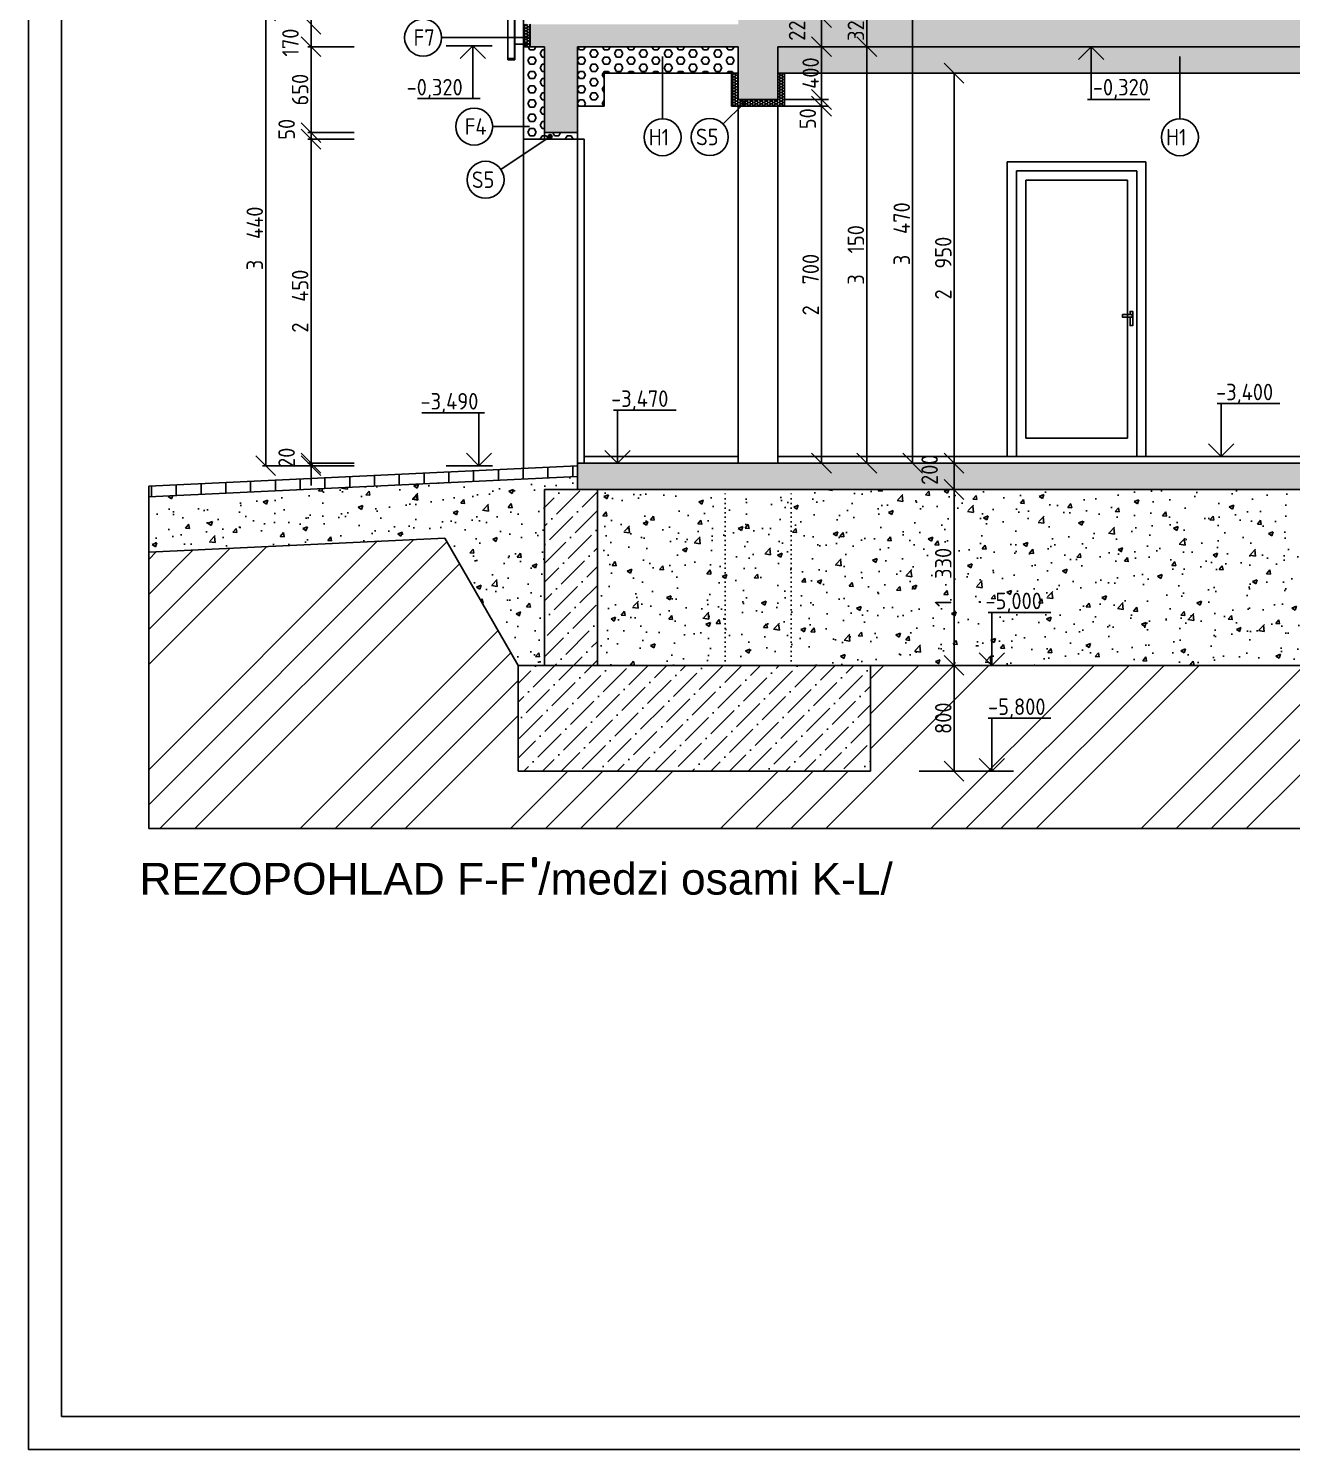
# Model space of a CAD drawing. Extents: x 3792242 to 5145247, y -1546315 to -1031918.
# Drawn here: x 3979170 to 3988727, y -1545690 to -1534939 of the extents above; entities that cross this region are included whole.
import ezdxf
from ezdxf.enums import TextEntityAlignment as Align

# ---------------------------------------------------------------- set-up
doc = ezdxf.new("R2010")
doc.units = 0
doc.header["$MEASUREMENT"] = 0
doc.linetypes.add('ACAD_ISO07W100', pattern=[3.5, 0.5, -3])
doc.layers.get('0').update_dxf_attribs({"linetype": 'CONTINUOUS'})
doc.layers.get('Defpoints').update_dxf_attribs({"color": 61, "linetype": 'CONTINUOUS'})
for name, color, linetype in [('DVERE', 45, 'CONTINUOUS'), ('KÓTY', 4, 'CONTINUOUS'), ('MÚRY', 1, 'CONTINUOUS'), ('OKNÁ', 143, 'CONTINUOUS'), ('POZEMOK', 7, 'CONTINUOUS'), ('TENKÁ', 7, 'CONTINUOUS'), ('ŠRAFY', 82, 'CONTINUOUS'), ('šrafy-múry', 8, 'CONTINUOUS')]:
    doc.layers.add(name, color=color, linetype=linetype)
doc.styles.add('ARIAL', font='arial.ttf')
doc.styles.add('STYLE1', font='isocp.shx')
doc.dimstyles.new('STANDARD-50', dxfattribs={"dimtxt": 125, "dimasz": 150, "dimexe": 10, "dimexo": 200, "dimgap": 20, "dimtad": 1, "dimdsep": 46, "dimlunit": 6, "dimtxsty": 'STYLE1', "dimblk1": 'OBLIQUE', "dimblk2": 'OBLIQUE', "dimsah": 1, "dimcen": 2.5, "dimse1": 1, "dimse2": 1, "dimadec": 0, "dimazin": 0, "dimtfac": 1, "dimtmove": 1, "dimatfit": 3, "dimldrblk": 'OBLIQUE', "dimfxl": 1, "dimtolj": 1, "dimtzin": 0, "dimarcsym": 0})
pattern_1 = [(0, (-474341.063, -34883.075), (18.75, 10.825317547), [12.5, -25]), (120, (-474341.063, -34883.075), (-18.75, 10.825317547), [12.5, -25]), (60, (-474341.063, -34883.075), (7e-15, 21.650635095), [-25, 12.5])]
pattern_2 = [(45, (-593193.74, 86.43), (53.0330086, 194.4543648), [250, -50, 0, -50])]
pattern_3 = [(0, (-506723.063, -24536.575), (0, 54.12658774), [31.25, -62.5]), (120, (-506723.063, -24536.575), (-46.875, -27.06329387), [31.25, -62.5]), (60, (-506691.813, -24536.575), (-46.875, 27.06329387), [31.25, -62.5])]
pattern_4 = [(50, (-12093286, 626097.15), (358.6300913, -31.3760675), [37.5, -412.5]), (355, (-12093286, 626097.15), (-69.375667, 376.096067), [30, -330]), (100.4514445, (-12093256.12, 626094.53), (289.254423, 344.7199955), [31.870096, -350.571056]), (46.1842, (-12093286, 626197.15), (533.620665, -82.75964), [56.25, -618.75]), (96.6356355, (-12093241.54, 626190.25), (467.330973, 487.0593), [47.805171, -525.85688]), (351.184164, (-12093286, 626197.15), (467.330973, 487.0593), [45, -495]), (21, (-12093236, 626172.15), (298.453526, -201.3094453), [37.5, -412.5]), (326, (-12093236, 626172.15), (121.657666, 362.5750225), [30, -330]), (71.4514447, (-12093211.14, 626155.37), (420.111188, 161.2655764), [31.870095, -350.571056]), (37.5, (-12093286.01, 626097.15), (6.0799277, 166.4469269), [0, -326, 0, -335, 0, -331.25]), (7.5, (-12093286.01, 626097.15), (131.5347687, 197.205856), [0, -191, 0, -318.5, 0, -126.25]), (327.5, (-12093397.51, 626097.15), (266.9112181, -11.2774359), [0, -125, 0, -390, 0, -517.5]), (317.5, (-12093447.5, 626097.15), (291.5930847, 50.052491), [0, -162.5, 0, -259, 0, -367.5])]

# ---------------------------------------------------------------- blocks, each defined once
blk = doc.blocks.new('_OBLIQUE')
at = {"color": 0, "linetype": 'ByBlock'}
blk.add_line((-0.5, -0.5), (0.5, 0.5), dxfattribs=at)
blk = doc.blocks.new('*D52176')
at = {"layer": 'Defpoints', "color": 0}
for p in [(3985171, -1534857), (3985171, -1535077), (3985171, -1535077)]:
    blk.add_point(p, dxfattribs=at)
at = {"layer": 'KÓTY', "color": 0, "lineweight": -2, "ltscale": 0.25}
blk.add_line((3985171, -1534857), (3985171, -1535077), dxfattribs=at)
at = {"layer": 'KÓTY', "color": 0, "linetype": 'ByBlock', "lineweight": -2, "xscale": 150, "yscale": 150, "zscale": 150}
for p, rotation in [((3985171, -1534857), 90), ((3985171, -1535077), 270)]:
    blk.add_blockref('_OBLIQUE', p, dxfattribs=dict(at, rotation=rotation))
at = {"layer": 'KÓTY', "color": 0, "insert": (3984986, -1534917), "char_height": 125, "attachment_point": 5, "rotation": 90, "style": 'STYLE1'}
blk.add_mtext('\\A1;220', dxfattribs=at)
blk = doc.blocks.new('*D52185')
at = {"layer": 'Defpoints', "color": 0}
for p in [(3985514, -1534757), (3985514, -1535077), (3985514, -1535077)]:
    blk.add_point(p, dxfattribs=at)
at = {"layer": 'KÓTY', "color": 0, "lineweight": -2, "ltscale": 0.25}
blk.add_line((3985514, -1534757), (3985514, -1535077), dxfattribs=at)
at = {"layer": 'KÓTY', "color": 0, "linetype": 'ByBlock', "lineweight": -2, "xscale": 150, "yscale": 150, "zscale": 150}
for p, rotation in [((3985514, -1534757), 90), ((3985514, -1535077), 270)]:
    blk.add_blockref('_OBLIQUE', p, dxfattribs=dict(at, rotation=rotation))
at = {"layer": 'KÓTY', "color": 0, "insert": (3985431, -1534917), "char_height": 125, "attachment_point": 5, "rotation": 90, "style": 'STYLE1'}
blk.add_mtext('\\A1;320', dxfattribs=at)
blk = doc.blocks.new('*D52186')
at = {"layer": 'Defpoints', "color": 0}
for p in [(3984691, -1535077), (3984691, -1538227), (3985514, -1538227)]:
    blk.add_point(p, dxfattribs=at)
at = {"layer": 'KÓTY', "color": 0, "lineweight": -2, "ltscale": 0.25}
blk.add_line((3985514, -1535077), (3985514, -1538227), dxfattribs=at)
at = {"layer": 'KÓTY', "color": 0, "linetype": 'ByBlock', "lineweight": -2, "xscale": 150, "yscale": 150, "zscale": 150}
for p, rotation in [((3985514, -1535077), 90), ((3985514, -1538227), 270)]:
    blk.add_blockref('_OBLIQUE', p, dxfattribs=dict(at, rotation=rotation))
at = {"layer": 'KÓTY', "color": 0, "insert": (3985431, -1536652), "char_height": 125, "attachment_point": 5, "rotation": 90, "style": 'STYLE1'}
blk.add_mtext('\\A1;3ﾠ150', dxfattribs=at)
blk = doc.blocks.new('*D52190')
at = {"layer": 'Defpoints', "color": 0}
for p in [(3985514, -1534757), (3985860, -1534757), (3985514, -1538227)]:
    blk.add_point(p, dxfattribs=at)
at = {"layer": 'KÓTY', "color": 0, "lineweight": -2, "ltscale": 0.25}
blk.add_line((3985860, -1538227), (3985860, -1534757), dxfattribs=at)
at = {"layer": 'KÓTY', "color": 0, "linetype": 'ByBlock', "lineweight": -2, "xscale": 150, "yscale": 150, "zscale": 150}
for p, rotation in [((3985860, -1534757), 90), ((3985860, -1538227), 270)]:
    blk.add_blockref('_OBLIQUE', p, dxfattribs=dict(at, rotation=rotation))
at = {"layer": 'KÓTY', "color": 0, "insert": (3985778, -1536492), "char_height": 125, "attachment_point": 5, "rotation": 90, "style": 'STYLE1'}
blk.add_mtext('\\A1;3ﾠ470', dxfattribs=at)
blk = doc.blocks.new('*D52197')
at = {"layer": 'Defpoints', "color": 0}
for p in [(3985860, -1535277), (3985860, -1538227), (3986174, -1538227)]:
    blk.add_point(p, dxfattribs=at)
at = {"layer": 'KÓTY', "color": 0, "lineweight": -2, "ltscale": 0.25}
blk.add_line((3986174, -1535277), (3986174, -1538227), dxfattribs=at)
at = {"layer": 'KÓTY', "color": 0, "linetype": 'ByBlock', "lineweight": -2, "xscale": 150, "yscale": 150, "zscale": 150}
for p, rotation in [((3986174, -1535277), 90), ((3986174, -1538227), 270)]:
    blk.add_blockref('_OBLIQUE', p, dxfattribs=dict(at, rotation=rotation))
at = {"layer": 'KÓTY', "color": 0, "insert": (3986092, -1536752), "char_height": 125, "attachment_point": 5, "rotation": 90, "style": 'STYLE1'}
blk.add_mtext('\\A1;2ﾠ950', dxfattribs=at)
blk = doc.blocks.new('*D52200')
at = {"layer": 'Defpoints', "color": 0}
for p in [(3984841, -1535077), (3984841, -1535477), (3985171, -1535477)]:
    blk.add_point(p, dxfattribs=at)
at = {"layer": 'KÓTY', "color": 0, "lineweight": -2, "ltscale": 0.25}
blk.add_line((3985171, -1535077), (3985171, -1535477), dxfattribs=at)
at = {"layer": 'KÓTY', "color": 0, "linetype": 'ByBlock', "lineweight": -2, "xscale": 150, "yscale": 150, "zscale": 150}
for p, rotation in [((3985171, -1535077), 90), ((3985171, -1535477), 270)]:
    blk.add_blockref('_OBLIQUE', p, dxfattribs=dict(at, rotation=rotation))
at = {"layer": 'KÓTY', "color": 0, "insert": (3985089, -1535277), "char_height": 125, "attachment_point": 5, "rotation": 90, "style": 'STYLE1'}
blk.add_mtext('\\A1;400', dxfattribs=at)
blk = doc.blocks.new('*D52201')
at = {"layer": 'Defpoints', "color": 0}
for p in [(3984841, -1535477), (3984841, -1535527), (3985171, -1535527)]:
    blk.add_point(p, dxfattribs=at)
at = {"layer": 'KÓTY', "color": 0, "lineweight": -2, "ltscale": 0.25}
blk.add_line((3985171, -1535477), (3985171, -1535527), dxfattribs=at)
at = {"layer": 'KÓTY', "color": 0, "linetype": 'ByBlock', "lineweight": -2, "xscale": 150, "yscale": 150, "zscale": 150}
for p, rotation in [((3985171, -1535477), 90), ((3985171, -1535527), 270)]:
    blk.add_blockref('_OBLIQUE', p, dxfattribs=dict(at, rotation=rotation))
at = {"layer": 'KÓTY', "color": 0, "insert": (3985067, -1535622), "char_height": 125, "attachment_point": 5, "rotation": 90, "style": 'STYLE1'}
blk.add_mtext('\\A1;50', dxfattribs=at)
blk = doc.blocks.new('*D52202')
at = {"layer": 'Defpoints', "color": 0}
for p in [(3984891, -1535527), (3984891, -1538227), (3985171, -1538227)]:
    blk.add_point(p, dxfattribs=at)
at = {"layer": 'KÓTY', "color": 0, "lineweight": -2, "ltscale": 0.25}
blk.add_line((3985171, -1535527), (3985171, -1538227), dxfattribs=at)
at = {"layer": 'KÓTY', "color": 0, "linetype": 'ByBlock', "lineweight": -2, "xscale": 150, "yscale": 150, "zscale": 150}
for p, rotation in [((3985171, -1535527), 90), ((3985171, -1538227), 270)]:
    blk.add_blockref('_OBLIQUE', p, dxfattribs=dict(at, rotation=rotation))
at = {"layer": 'KÓTY', "color": 0, "insert": (3985089, -1536877), "char_height": 125, "attachment_point": 5, "rotation": 90, "style": 'STYLE1'}
blk.add_mtext('\\A1;2ﾠ700', dxfattribs=at)
blk = doc.blocks.new('*D52259')
at = {"layer": 'Defpoints', "color": 0}
for p in [(3984478, -1534757), (3981309, -1534907), (3984253, -1534907)]:
    blk.add_point(p, dxfattribs=at)
at = {"layer": 'KÓTY', "color": 0, "lineweight": -2, "ltscale": 0.25}
blk.add_line((3981309, -1534757), (3981309, -1534907), dxfattribs=at)
at = {"layer": 'KÓTY', "color": 0, "linetype": 'ByBlock', "lineweight": -2, "xscale": 150, "yscale": 150, "zscale": 150}
for p, rotation in [((3981309, -1534757), 90), ((3981309, -1534907), 270)]:
    blk.add_blockref('_OBLIQUE', p, dxfattribs=dict(at, rotation=rotation))
at = {"layer": 'KÓTY', "color": 0, "insert": (3981148, -1534657), "char_height": 125, "attachment_point": 5, "rotation": 90, "style": 'STYLE1'}
blk.add_mtext('\\A1;150', dxfattribs=at)
blk = doc.blocks.new('*D52260')
at = {"layer": 'Defpoints', "color": 0}
for p in [(3984328, -1534907), (3981309, -1535077), (3984328, -1535077)]:
    blk.add_point(p, dxfattribs=at)
at = {"layer": 'KÓTY', "color": 0, "lineweight": -2, "ltscale": 0.25}
blk.add_line((3981309, -1534907), (3981309, -1535077), dxfattribs=at)
at = {"layer": 'KÓTY', "color": 0, "linetype": 'ByBlock', "lineweight": -2, "xscale": 150, "yscale": 150, "zscale": 150}
for p, rotation in [((3981309, -1534907), 90), ((3981309, -1535077), 270)]:
    blk.add_blockref('_OBLIQUE', p, dxfattribs=dict(at, rotation=rotation))
at = {"layer": 'KÓTY', "color": 0, "insert": (3981153, -1535046), "char_height": 125, "attachment_point": 5, "rotation": 90, "style": 'STYLE1'}
blk.add_mtext('\\A1;170', dxfattribs=at)
blk = doc.blocks.new('*D52365')
at = {"layer": 'Defpoints', "color": 0}
for p in [(3983076, -1535077), (3981309, -1535727), (3983076, -1535727)]:
    blk.add_point(p, dxfattribs=at)
at = {"layer": 'KÓTY', "color": 0, "lineweight": -2, "ltscale": 0.25}
blk.add_line((3981309, -1535077), (3981309, -1535727), dxfattribs=at)
at = {"layer": 'KÓTY', "color": 0, "linetype": 'ByBlock', "lineweight": -2, "xscale": 150, "yscale": 150, "zscale": 150}
for p, rotation in [((3981309, -1535077), 90), ((3981309, -1535727), 270)]:
    blk.add_blockref('_OBLIQUE', p, dxfattribs=dict(at, rotation=rotation))
at = {"layer": 'KÓTY', "color": 0, "insert": (3981226, -1535402), "char_height": 125, "attachment_point": 5, "rotation": 90, "style": 'STYLE1'}
blk.add_mtext('\\A1;650', dxfattribs=at)
blk = doc.blocks.new('*D52366')
at = {"layer": 'Defpoints', "color": 0}
for p in [(3983076, -1535727), (3981309, -1535777), (3983076, -1535777)]:
    blk.add_point(p, dxfattribs=at)
at = {"layer": 'KÓTY', "color": 0, "lineweight": -2, "ltscale": 0.25}
blk.add_line((3981309, -1535727), (3981309, -1535777), dxfattribs=at)
at = {"layer": 'KÓTY', "color": 0, "linetype": 'ByBlock', "lineweight": -2, "xscale": 150, "yscale": 150, "zscale": 150}
for p, rotation in [((3981309, -1535727), 90), ((3981309, -1535777), 270)]:
    blk.add_blockref('_OBLIQUE', p, dxfattribs=dict(at, rotation=rotation))
at = {"layer": 'KÓTY', "color": 0, "insert": (3981124, -1535702), "char_height": 125, "attachment_point": 5, "rotation": 90, "style": 'STYLE1'}
blk.add_mtext('\\A1;50', dxfattribs=at)
blk = doc.blocks.new('*D52367')
at = {"layer": 'Defpoints', "color": 0}
for p in [(3983326, -1535777), (3981309, -1538227), (3983376, -1538227)]:
    blk.add_point(p, dxfattribs=at)
at = {"layer": 'KÓTY', "color": 0, "lineweight": -2, "ltscale": 0.25}
blk.add_line((3981309, -1535777), (3981309, -1538227), dxfattribs=at)
at = {"layer": 'KÓTY', "color": 0, "linetype": 'ByBlock', "lineweight": -2, "xscale": 150, "yscale": 150, "zscale": 150}
for p, rotation in [((3981309, -1535777), 90), ((3981309, -1538227), 270)]:
    blk.add_blockref('_OBLIQUE', p, dxfattribs=dict(at, rotation=rotation))
at = {"layer": 'KÓTY', "color": 0, "insert": (3981226, -1537002), "char_height": 125, "attachment_point": 5, "rotation": 90, "style": 'STYLE1'}
blk.add_mtext('\\A1;2ﾠ450', dxfattribs=at)
blk = doc.blocks.new('*D52369')
at = {"layer": 'Defpoints', "color": 0}
for p in [(3981309, -1538247), (3983326, -1538227), (3983326, -1538247)]:
    blk.add_point(p, dxfattribs=at)
at = {"layer": 'KÓTY', "color": 0, "lineweight": -2, "ltscale": 0.25}
for p, q in [((3981309, -1538227), (3981309, -1538077)), ((3981309, -1538227), (3981309, -1538247)), ((3981309, -1538247), (3981309, -1538397))]:
    blk.add_line(p, q, dxfattribs=at)
at = {"layer": 'KÓTY', "color": 0, "linetype": 'ByBlock', "lineweight": -2, "xscale": 150, "yscale": 150, "zscale": 150}
for p, rotation in [((3981309, -1538227), 270), ((3981309, -1538247), 90)]:
    blk.add_blockref('_OBLIQUE', p, dxfattribs=dict(at, rotation=rotation))
at = {"layer": 'KÓTY', "color": 0, "insert": (3981124, -1538187), "char_height": 125, "attachment_point": 5, "rotation": 90, "style": 'STYLE1'}
blk.add_mtext('\\A1;20', dxfattribs=at)
blk = doc.blocks.new('*D52370')
at = {"layer": 'Defpoints', "color": 0}
for p in [(3980966, -1534807), (3983326, -1534807), (3983326, -1538247)]:
    blk.add_point(p, dxfattribs=at)
at = {"layer": 'KÓTY', "color": 0, "lineweight": -2, "ltscale": 0.25}
blk.add_line((3980966, -1538247), (3980966, -1534807), dxfattribs=at)
at = {"layer": 'KÓTY', "color": 0, "linetype": 'ByBlock', "lineweight": -2, "xscale": 150, "yscale": 150, "zscale": 150}
for p, rotation in [((3980966, -1534807), 90), ((3980966, -1538247), 270)]:
    blk.add_blockref('_OBLIQUE', p, dxfattribs=dict(at, rotation=rotation))
at = {"layer": 'KÓTY', "color": 0, "insert": (3980883, -1536527), "char_height": 125, "attachment_point": 5, "rotation": 90, "style": 'STYLE1'}
blk.add_mtext('\\A1;3ﾠ440', dxfattribs=at)
blk = doc.blocks.new('*D52391')
at = {"layer": 'Defpoints', "color": 0}
for p in [(3985828, -1539757), (3985828, -1540557), (3986174, -1540557)]:
    blk.add_point(p, dxfattribs=at)
at = {"layer": 'KÓTY', "color": 0, "lineweight": -2, "ltscale": 0.25}
blk.add_line((3986174, -1539757), (3986174, -1540557), dxfattribs=at)
at = {"layer": 'KÓTY', "color": 0, "linetype": 'ByBlock', "lineweight": -2, "xscale": 150, "yscale": 150, "zscale": 150}
for p, rotation in [((3986174, -1539757), 90), ((3986174, -1540557), 270)]:
    blk.add_blockref('_OBLIQUE', p, dxfattribs=dict(at, rotation=rotation))
at = {"layer": 'KÓTY', "color": 0, "insert": (3986092, -1540157), "char_height": 125, "attachment_point": 5, "rotation": 90, "style": 'STYLE1'}
blk.add_mtext('\\A1;800', dxfattribs=at)
blk = doc.blocks.new('*D52392')
at = {"layer": 'Defpoints', "color": 0}
for p in [(3985128, -1538427), (3985128, -1539757), (3986174, -1539757)]:
    blk.add_point(p, dxfattribs=at)
at = {"layer": 'KÓTY', "color": 0, "lineweight": -2, "ltscale": 0.25}
blk.add_line((3986174, -1538427), (3986174, -1539757), dxfattribs=at)
at = {"layer": 'KÓTY', "color": 0, "linetype": 'ByBlock', "lineweight": -2, "xscale": 150, "yscale": 150, "zscale": 150}
for p, rotation in [((3986174, -1538427), 90), ((3986174, -1539757), 270)]:
    blk.add_blockref('_OBLIQUE', p, dxfattribs=dict(at, rotation=rotation))
at = {"layer": 'KÓTY', "color": 0, "insert": (3986092, -1539092), "char_height": 125, "attachment_point": 5, "rotation": 90, "style": 'STYLE1'}
blk.add_mtext('\\A1;1ﾠ330', dxfattribs=at)
blk = doc.blocks.new('*D52393')
at = {"layer": 'Defpoints', "color": 0}
for p in [(3986174, -1538227), (3986174, -1538427), (3986174, -1538427)]:
    blk.add_point(p, dxfattribs=at)
at = {"layer": 'KÓTY', "color": 0, "lineweight": -2, "ltscale": 0.25}
blk.add_line((3986174, -1538227), (3986174, -1538427), dxfattribs=at)
at = {"layer": 'KÓTY', "color": 0, "linetype": 'ByBlock', "lineweight": -2, "xscale": 150, "yscale": 150, "zscale": 150}
for p, rotation in [((3986174, -1538227), 90), ((3986174, -1538427), 270)]:
    blk.add_blockref('_OBLIQUE', p, dxfattribs=dict(at, rotation=rotation))
at = {"layer": 'KÓTY', "color": 0, "insert": (3985989, -1538277), "char_height": 125, "attachment_point": 5, "rotation": 90, "style": 'STYLE1'}
blk.add_mtext('\\A1;200', dxfattribs=at)

msp = doc.modelspace()

# ---------------------------------------------------------------- hatches: boundary and pattern name
at = {"layer": 'POZEMOK', "ltscale": 0.15}
h = msp.add_hatch(color=253, dxfattribs=at)
h.dxf.hatch_style = 1
h.paths.add_polyline_path([(3982850.937, -1535177.345), (3982850.937, -1535057.345), (3982850.937, -1534927.345), (3982850.937, -1534727.345), (3982846.937, -1534727.345), (3982846.937, -1534807.345), (3982846.937, -1535007.345), (3982846.937, -1535167.345), (3982846.937, -1535177.345)])
h = msp.add_hatch(color=253, dxfattribs=at)
h.dxf.hatch_style = 1
h.paths.add_polyline_path([(3982796.937, -1535177.345), (3982796.937, -1535167.345), (3982846.937, -1535167.345), (3982846.937, -1535177.345)])
at = {"layer": 'TENKÁ'}
h = msp.add_hatch(color=256, dxfattribs=at)
h.dxf.hatch_style = 1
h.paths.add_polyline_path([(3984582.937, -1535491.575, 2.414213563), (3984597.937, -1535506.575, 0.414213562)])
h = msp.add_hatch(color=256, dxfattribs=at)
h.dxf.hatch_style = 1
h.paths.add_polyline_path([(3983117.937, -1535741.575, 2.414213563), (3983132.937, -1535756.575, 0.414213562)])
h = msp.add_hatch(color=256, dxfattribs=at)
h.dxf.hatch_style = 1
h.paths.add_polyline_path([(3982987.884, -1541213.878), (3982987.884, -1541277.503), (3983011.509, -1541277.503), (3983011.509, -1541213.878)])
at = {"layer": 'ŠRAFY'}
h = msp.add_hatch(dxfattribs=at)
h.set_pattern_fill('HONEY', color=256, scale=100)
h.set_pattern_definition(pattern_1)
h.paths.add_polyline_path([(3982915.937, -1534907.345), (3982915.937, -1535077.345), (3982965.937, -1535077.345), (3982965.937, -1534907.345)])
h = msp.add_hatch(dxfattribs=at)
h.set_pattern_fill('HEX', color=256, scale=250)
h.set_pattern_definition(pattern_3)
h.paths.add_polyline_path([(3982965.937, -1535077.345), (3982915.937, -1535077.345), (3982915.937, -1535777.345), (3983325.937, -1535777.345), (3983325.937, -1535727.345), (3983075.937, -1535727.345), (3983075.937, -1535077.345)])
h = msp.add_hatch(dxfattribs=at)
h.set_pattern_fill('HEX', color=256, scale=250)
h.set_pattern_definition(pattern_3)
h.paths.add_polyline_path([(3984540.937, -1535077.345), (3983325.937, -1535077.345), (3983325.937, -1535527.345), (3983525.937, -1535527.345), (3983525.937, -1535277.345), (3984490.937, -1535277.345), (3984540.937, -1535277.345)])
h = msp.add_hatch(dxfattribs=at)
h.set_pattern_fill('HEX', color=256, scale=250)
h.set_pattern_definition([(0, (-506723.063, -24536.575), (0, 54.12658774), [31.25, -62.5]), (120, (-506723.063, -24536.575), (-46.875, -27.06329387), [31.25, -62.5]), (60, (-506691.813, -24536.575), (-46.875, 27.06329387), [31.25, -62.5])])
h.paths.add_polyline_path([(3990140.937, -1535277.345), (3996300.937, -1535277.345), (3996300.937, -1535077.345), (3990140.937, -1535077.345)])
h.paths.add_polyline_path([(3989690.937, -1535077.345), (3989690.937, -1535277.345), (3984840.937, -1535277.345), (3984840.937, -1535077.345)])
h = msp.add_hatch(dxfattribs=at)
h.set_pattern_fill('HONEY', color=256, scale=100)
h.set_pattern_definition(pattern_1)
h.paths.add_polyline_path([(3984890.937, -1535527.345), (3984890.937, -1535477.345), (3984890.937, -1535277.345), (3984840.937, -1535277.345), (3984840.937, -1535477.345), (3984540.937, -1535477.345), (3984540.937, -1535277.345), (3984490.937, -1535277.345), (3984490.937, -1535527.345), (3984540.937, -1535527.345), (3984840.937, -1535527.345), (3984874.84, -1535527.345)])
at = {"layer": 'ŠRAFY', "ltscale": 0.25}
h = msp.add_hatch(dxfattribs=at)
h.set_pattern_fill('ANSI34', color=256, scale=1500)
h.set_pattern_definition([(45, (-546523.7, 886.4), (-795.49513, 795.49513), []), (45, (-546258.6, 886.4), (-795.49513, 795.49513), []), (45, (-545993.4, 886.4), (-795.49513, 795.49513), []), (45, (-545728.2, 886.4), (-795.49513, 795.49513), [])])
h.paths.add_polyline_path([(4043318.594, -1538157.628), (4042625.937, -1539357.345), (4042625.937, -1540157.345), (4038305.937, -1540157.345), (4038305.937, -1539357.345), (4037790.436, -1539357.345), (4035965.937, -1539357.345), (4035965.937, -1540157.345), (4035165.937, -1540157.345), (4035165.937, -1539357.345), (4034317.436, -1539357.345), (4029975.937, -1539357.345), (4029975.937, -1540157.345), (4027775.937, -1540157.345), (4027775.937, -1539357.345), (4024713.436, -1539357.345), (4023555.937, -1539357.345), (4023555.937, -1540157.345), (4021355.937, -1540157.345), (4021355.937, -1539357.345), (4017110.937, -1539357.345), (4017110.937, -1540157.345), (4014710.937, -1540157.345), (4014710.937, -1539357.345), (4014257.437, -1539357.345), (4010765.937, -1539357.345), (4010365.937, -1539757.345), (4010365.937, -1540557.345), (4008365.937, -1540557.345), (4008365.937, -1539757.345), (4004891.758, -1539757.345), (4004045.937, -1539757.345), (4004045.937, -1540557.345), (4001845.937, -1540557.345), (4001845.937, -1539757.345), (3998057.437, -1539757.345), (3997625.937, -1539757.345), (3997625.937, -1540557.345), (3995425.937, -1540557.345), (3995425.937, -1539757.345), (3991447.437, -1539757.345), (3991015.937, -1539757.345), (3991015.937, -1540557.345), (3988815.937, -1540557.345), (3988815.937, -1539757.345), (3986531.759, -1539757.345), (3986460.437, -1539757.345), (3985818.259, -1539757.345), (3985540.937, -1539757.345), (3985540.937, -1540557.345), (3982875.937, -1540557.345), (3982875.937, -1539757.345), (3982320.696, -1538795.639), (3980080.259, -1538902.02), (3980080.259, -1540992.075), (4044248.126, -1540992.075), (4044248.126, -1538158.558)])
h.paths.add_polyline_path([(3985966.937, -1540301.145), (3985966.937, -1540013.546), (3986216.937, -1540013.546), (3986216.937, -1540301.145)], flags=24)
h.paths.add_polyline_path([(3986418.326, -1539982.275), (3986924.675, -1539982.275), (3986924.675, -1540182.324), (3986418.326, -1540182.324)], flags=24)
h.paths.add_polyline_path([(3991405.326, -1539982.275), (3991911.675, -1539982.275), (3991911.675, -1540182.324), (3991405.326, -1540182.324)], flags=24)
h.paths.add_polyline_path([(3998015.326, -1539982.275), (3998521.675, -1539982.275), (3998521.675, -1540182.324), (3998015.326, -1540182.324)], flags=24)
h.paths.add_polyline_path([(4004398.259, -1540301.145), (4004398.259, -1540013.546), (4004648.259, -1540013.546), (4004648.259, -1540301.145)], flags=24)
h.paths.add_polyline_path([(4004849.648, -1539982.275), (4005355.997, -1539982.275), (4005355.997, -1540182.324), (4004849.648, -1540182.324)], flags=24)
h.paths.add_polyline_path([(4013763.826, -1539582.275), (4014282.675, -1539582.275), (4014282.675, -1539782.324), (4013763.826, -1539782.324)], flags=24)
h.paths.add_polyline_path([(4010718.259, -1540301.145), (4010718.259, -1540013.546), (4010968.259, -1540013.546), (4010968.259, -1540301.145)], flags=24)
h.paths.add_polyline_path([(4011150.148, -1539349.275), (4011656.497, -1539349.275), (4011656.497, -1539549.324), (4011150.148, -1539549.324)], flags=24)
h.paths.add_polyline_path([(4011169.648, -1539982.275), (4011675.997, -1539982.275), (4011675.997, -1540182.324), (4011169.648, -1540182.324)], flags=24)
h.paths.add_polyline_path([(4024105.759, -1539901.145), (4024105.759, -1539613.546), (4024355.759, -1539613.546), (4024355.759, -1539901.145)], flags=24)
h.paths.add_polyline_path([(4024588.326, -1539582.275), (4025107.175, -1539582.275), (4025107.175, -1539782.324), (4024588.326, -1539782.324)], flags=24)
h.paths.add_polyline_path([(4033823.826, -1539582.275), (4034342.675, -1539582.275), (4034342.675, -1539782.324), (4033823.826, -1539782.324)], flags=24)
h.paths.add_polyline_path([(4034431.937, -1539901.145), (4034431.937, -1539613.546), (4034681.937, -1539613.546), (4034681.937, -1539901.145)], flags=24)
h.paths.add_polyline_path([(4037296.826, -1539582.275), (4037815.675, -1539582.275), (4037815.675, -1539782.324), (4037296.826, -1539782.324)], flags=24)
h = msp.add_hatch(dxfattribs=at)
h.set_pattern_fill('ANSI31', color=256, scale=1500, angle=45)
h.set_pattern_definition([(90, (-546523.74, 886.43), (-187.5, 1e-14), [])])
h.paths.add_polyline_path([(3983325.937, -1538327.435), (3983325.937, -1538247.345), (3980080.259, -1538401.457), (3980080.259, -1538481.547)])
h = msp.add_hatch(dxfattribs=at)
h.set_pattern_fill('AR-CONC', color=256, scale=50)
h.set_pattern_definition(pattern_4)
h.paths.add_polyline_path([(3980080.259, -1538481.547), (3980080.259, -1538902.02), (3982320.696, -1538795.639), (3982875.937, -1539757.345), (3983075.937, -1539757.345), (3983075.937, -1538427.345), (3983325.937, -1538427.345), (3983325.937, -1538327.435)])
h = msp.add_hatch(dxfattribs=at)
h.set_pattern_fill('AR-CONC', color=256, scale=50)
h.set_pattern_definition(pattern_4)
h.paths.add_polyline_path([(3983475.937, -1539757.345), (3984440.937, -1539757.345), (3984440.937, -1538427.345), (3983475.937, -1538427.345)])
h = msp.add_hatch(dxfattribs=at)
h.set_pattern_fill('AR-CONC', color=256, scale=50)
h.set_pattern_definition(pattern_4)
h.paths.add_polyline_path([(3984440.937, -1539757.345), (3984940.937, -1539757.345), (3984940.937, -1538427.345), (3984440.937, -1538427.345)])
h = msp.add_hatch(dxfattribs=at)
h.set_pattern_fill('AR-CONC', color=256, scale=50)
h.set_pattern_definition(pattern_4)
h.paths.add_polyline_path([(3984940.937, -1538427.345), (3984940.937, -1539757.345), (3985540.937, -1539757.345), (3989665.937, -1539757.345), (3989665.937, -1538427.345)])
h.paths.add_polyline_path([(3986398.826, -1539182.275), (3986905.175, -1539182.275), (3986905.175, -1539382.324), (3986398.826, -1539382.324)], flags=24)
h.paths.add_polyline_path([(3986004.352, -1539311.051), (3986004.352, -1539223.551), (3986179.352, -1539223.551), (3986179.352, -1539311.051)], flags=24)
h.paths.add_polyline_path([(3986004.261, -1539248.551), (3986004.261, -1539136.167), (3986179.039, -1539136.167), (3986179.039, -1539248.551)], flags=24)
h.paths.add_polyline_path([(3986004.302, -1539161.238), (3986004.302, -1538873.64), (3986179.401, -1538873.64), (3986179.401, -1539161.238)], flags=24)
at = {"layer": 'šrafy-múry'}
h = msp.add_hatch(dxfattribs=at)
h.set_pattern_fill('ANSI36', color=253, scale=800, angle=360)
h.set_pattern_definition([(45, (226757.26, 886.43), (53.0330086, 194.4543648), [250, -50, 0, -50])])
h.paths.add_polyline_path([(3982965.937, -1535077.345), (3983075.937, -1535077.345), (3983075.937, -1535727.345), (3983325.937, -1535727.345), (3983325.937, -1535527.345), (3983325.937, -1535077.345), (3984540.937, -1535077.345), (3984540.937, -1535477.345), (3984840.937, -1535477.345), (3984840.937, -1535077.345), (3989690.937, -1535077.345), (3989690.937, -1535277.345), (3989690.937, -1535677.345), (3990140.937, -1535677.345), (3990140.937, -1535277.345), (3990140.937, -1535077.345), (3996300.937, -1535077.345), (3996300.937, -1535277.345), (3996300.937, -1535677.345), (3996750.937, -1535677.345), (3996750.937, -1535277.345), (3996750.937, -1535077.345), (4002720.937, -1535077.345), (4002720.937, -1535277.345), (4002720.937, -1535677.345), (4003170.937, -1535677.345), (4003170.937, -1535277.345), (4003170.937, -1535077.345), (4009215.937, -1535077.345), (4009215.937, -1535277.345), (4009215.937, -1535477.345), (4009515.937, -1535477.345), (4009515.937, -1535077.345), (4015635.937, -1535077.345), (4015635.937, -1535477.345), (4015885.937, -1535477.345), (4015885.937, -1534857.345), (3984540.937, -1534857.345), (3984540.937, -1534907.345), (3982965.937, -1534907.345)])
h.paths.add_polyline_path([(4014827.437, -1535060.394), (4014827.437, -1534772.796), (4015077.437, -1534772.796), (4015077.437, -1535060.394)], flags=9)
h.paths.add_polyline_path([(3984861.437, -1535060.394), (3984861.437, -1534772.796), (3985111.437, -1534772.796), (3985111.437, -1535060.394)], flags=9)
h.paths.add_polyline_path([(3985306.437, -1535061.145), (3985306.437, -1534773.546), (3985556.437, -1534773.546), (3985556.437, -1535061.145)], flags=9)
h.paths.add_polyline_path([(3995560.937, -1535060.394), (3995560.937, -1534772.796), (3995810.937, -1534772.796), (3995810.937, -1535060.394)], flags=9)
h.paths.add_polyline_path([(4008529.437, -1535060.394), (4008529.437, -1534772.796), (4008779.437, -1534772.796), (4008779.437, -1535060.394)], flags=9)
h.paths.add_polyline_path([(4003737.759, -1535061.145), (4003737.759, -1534773.546), (4003987.759, -1534773.546), (4003987.759, -1535061.145)], flags=9)
h.paths.add_polyline_path([(4003292.759, -1535060.394), (4003292.759, -1534772.796), (4003542.759, -1534772.796), (4003542.759, -1535060.394)], flags=9)
h = msp.add_hatch(dxfattribs=at)
h.set_pattern_fill('ANSI36', color=253, scale=800, angle=360)
h.set_pattern_definition(pattern_2)
h.paths.add_polyline_path([(3984440.937, -1538427.345), (3984940.937, -1538427.345), (3989665.937, -1538427.345), (3990165.937, -1538427.345), (3994590.759, -1538427.345), (3996275.937, -1538427.345), (3996775.937, -1538427.345), (4002695.937, -1538427.345), (4003195.937, -1538427.345), (4009215.937, -1538427.345), (4009215.937, -1538227.345), (4005729.261, -1538227.345), (4003095.937, -1538227.345), (4002795.937, -1538227.345), (3996675.937, -1538227.345), (3996375.937, -1538227.345), (3994553.904, -1538227.345), (3994148.761, -1538227.345), (3990065.937, -1538227.345), (3989990.937, -1538227.345), (3989940.937, -1538227.345), (3989765.937, -1538227.345), (3984840.937, -1538227.345), (3984540.937, -1538227.345), (3983375.937, -1538227.345), (3983325.937, -1538227.345), (3983325.937, -1538247.345), (3983325.937, -1538427.345), (3983475.937, -1538427.345)])
h.paths.add_polyline_path([(3985864.437, -1538420.394), (3985864.437, -1538132.796), (3986114.437, -1538132.796), (3986114.437, -1538420.394)], flags=9)
h.paths.add_polyline_path([(3995560.937, -1538420.394), (3995560.937, -1538132.796), (3995810.937, -1538132.796), (3995810.937, -1538420.394)], flags=9)
h.paths.add_polyline_path([(4004295.759, -1538420.394), (4004295.759, -1538132.796), (4004545.759, -1538132.796), (4004545.759, -1538420.394)], flags=9)
h.paths.add_polyline_path([(3990262.759, -1538420.394), (3990262.759, -1538132.796), (3990512.759, -1538132.796), (3990512.759, -1538420.394)], flags=9)
h = msp.add_hatch(dxfattribs=at)
h.set_pattern_fill('ANSI36', color=253, scale=800, angle=360)
h.set_pattern_definition(pattern_2)
h.paths.add_polyline_path([(3983075.937, -1538427.345), (3983075.937, -1539127.345), (3983075.937, -1539757.345), (3983475.937, -1539757.345), (3983475.937, -1538427.345)])
h = msp.add_hatch(dxfattribs=at)
h.set_pattern_fill('ANSI36', color=253, scale=800, angle=360)
h.set_pattern_definition(pattern_2)
h.paths.add_polyline_path([(3984940.937, -1539757.345), (3984440.937, -1539757.345), (3983475.937, -1539757.345), (3983075.937, -1539757.345), (3982875.937, -1539757.345), (3982875.937, -1540557.345), (3985540.937, -1540557.345), (3985540.937, -1539757.345)])

# ---------------------------------------------------------------- linework, layer by layer
at = {"color": 253}
for p, q in [((3983375.937, -1538177.345), (3984540.937, -1538177.345)), ((3984840.937, -1538177.345), (3989765.937, -1538177.345)), ((3982875.937, -1539757.345), (3982320.696, -1538795.639)), ((3985540.937, -1539757.345), (4008365.937, -1539757.345))]:
    msp.add_line(p, q, dxfattribs=at)
at = {"layer": 'Defpoints'}
for p, q in [((3980080.259, -1538401.457), (3980080.259, -1540992.075)), ((3980080.259, -1540992.075), (4044248.126, -1540992.075))]:
    msp.add_line(p, q, dxfattribs=at)
at = {"layer": 'DVERE'}
for p, q in [((3983325.937, -1535777.345), (3983325.937, -1538227.345)), ((3983325.937, -1535777.345), (3983375.937, -1535777.345)), ((3983375.937, -1538227.345), (3983375.937, -1535777.345))]:
    msp.add_line(p, q, dxfattribs=at)
at = {"layer": 'KÓTY', "ltscale": 0.25}
for p, q in [((3981634.937, -1535077.345), (3981284.937, -1535077.345)), ((3982680.34, -1535070.116), (3982330.34, -1535070.116)), ((3985224.84, -1535477.345), (3984874.84, -1535477.345)), ((3985224.84, -1535527.345), (3984874.84, -1535527.345)), ((3981634.937, -1535727.345), (3981284.937, -1535727.345)), ((3981634.937, -1535777.345), (3981284.937, -1535777.345)), ((3981291.937, -1538247.345), (3980941.937, -1538247.345)), ((3981634.937, -1538227.345), (3981284.937, -1538227.345)), ((3981634.937, -1538247.345), (3981284.937, -1538247.345)), ((3982680.937, -1538247.345), (3982330.937, -1538247.345))]:
    msp.add_line(p, q, dxfattribs=at)
at = {"layer": 'KÓTY'}
for p, q in [((3985818.259, -1539757.345), (3986531.759, -1539757.345)), ((3985908.937, -1540557.345), (3986622.437, -1540557.345))]:
    msp.add_line(p, q, dxfattribs=at)
at = {"layer": 'MÚRY'}
for p, q in [((3982915.937, -1534807.345), (3982915.937, -1535777.345)), ((3983525.937, -1535277.345), (3984490.937, -1535277.345)), ((3983525.937, -1535277.345), (3983525.937, -1535527.345)), ((3984490.937, -1535277.345), (3984490.937, -1535527.345)), ((3984890.937, -1535277.345), (3989690.937, -1535277.345)), ((3984890.937, -1535277.345), (3984890.937, -1535527.345)), ((3983325.937, -1535527.345), (3983325.937, -1535777.345)), ((3983525.937, -1535527.345), (3983325.937, -1535527.345)), ((3984490.937, -1535527.345), (3984890.937, -1535527.345)), ((3983325.937, -1535777.345), (3982915.937, -1535777.345)), ((3983325.937, -1538247.345), (3980080.259, -1538401.457)), ((4009215.937, -1538227.345), (3983325.937, -1538227.345)), ((3983325.937, -1538227.345), (3983325.937, -1538247.345))]:
    msp.add_line(p, q, dxfattribs=at)
at = {"layer": 'OKNÁ', "ltscale": 0.25}
for p, q in [((3982965.937, -1535008.667), (3982296.437, -1535008.667)), ((3983968.437, -1535151.845), (3983968.437, -1535621.954)), ((3987882.437, -1535151.845), (3987882.437, -1535621.954)), ((3984582.937, -1535506.575), (3984425.056, -1535662.057)), ((3982960.437, -1535681.488), (3982683.075, -1535681.488)), ((3983117.937, -1535756.575), (3982745.797, -1536005.873)), ((3983117.937, -1535756.575), (3982745.797, -1536005.873))]:
    msp.add_line(p, q, dxfattribs=at)
for centre in [(3982156.437, -1535008.667), (3982543.075, -1535681.488), (3983968.437, -1535761.954), (3984325.306, -1535760.291), (3984325.306, -1535760.291), (3987882.437, -1535761.954), (3982629.484, -1536083.791), (3982629.484, -1536083.791)]:
    msp.add_circle(centre, 140, dxfattribs=at)
at = {"layer": 'POZEMOK', "color": 253, "ltscale": 0.15}
for p, q in [((3982796.937, -1533745.345), (3982796.937, -1535177.345)), ((3982846.937, -1533745.345), (3982846.937, -1535007.345)), ((3982850.937, -1534727.345), (3982850.937, -1535177.345)), ((3982846.937, -1534807.345), (3982846.937, -1535177.345)), ((3982850.937, -1535057.345), (3982965.937, -1535057.345)), ((3982796.937, -1535167.345), (3982846.937, -1535167.345)), ((3982796.937, -1535177.345), (3982850.937, -1535177.345))]:
    msp.add_line(p, q, dxfattribs=at)
at = {"layer": 'POZEMOK', "ltscale": 0.25}
msp.add_lwpolyline([(3987520.88, -1537103.383), (3987449.437, -1537103.383), (3987449.437, -1537123.527), (3987520.88, -1537123.527)], close=True, dxfattribs=at)
msp.add_lwpolyline([(3987505.492, -1537103.383), (3987505.492, -1537079.05), (3987525.572, -1537079.05), (3987525.572, -1537186.673), (3987505.492, -1537186.673), (3987505.492, -1537124.505)], dxfattribs=at)
at = {"layer": 'TENKÁ', "color": 7}
for p, q in [((3979170.467, -1545689.552), (3979170.467, -1517855.516)), ((3979420.467, -1545439.552), (3979420.467, -1518105.516)), ((4054748.126, -1545439.552), (3979420.467, -1545439.552)), ((4054998.126, -1545689.552), (3979170.467, -1545689.552))]:
    msp.add_line(p, q, dxfattribs=at)
at = {"layer": 'TENKÁ'}
for p, q in [((3982965.937, -1535077.345), (3982965.937, -1534907.345)), ((3983075.937, -1535077.345), (3982915.937, -1535077.345)), ((3983075.937, -1535077.345), (3983075.937, -1535777.345)), ((3983325.937, -1535527.345), (3983325.937, -1535077.345)), ((3984540.937, -1535077.345), (3983325.937, -1535077.345)), ((3984540.937, -1535077.345), (3984540.937, -1535477.345)), ((3984840.937, -1535077.345), (3984840.937, -1535477.345)), ((3989690.937, -1535077.345), (3984840.937, -1535077.345)), ((3984490.937, -1535277.345), (3984540.937, -1535277.345)), ((3984890.937, -1535277.345), (3984840.937, -1535277.345)), ((3984540.937, -1535477.345), (3984840.937, -1535477.345)), ((3984540.937, -1538227.345), (3984540.937, -1535527.345)), ((3984840.937, -1538227.345), (3984840.937, -1535527.345)), ((3983325.937, -1535727.345), (3983075.937, -1535727.345)), ((3982915.937, -1535777.345), (3982915.937, -1538266.813)), ((3986575.937, -1535947.345), (3987625.937, -1535947.345)), ((3986575.937, -1535947.345), (3986575.937, -1538177.345)), ((3987555.937, -1536017.345), (3986645.937, -1536017.345)), ((3986645.937, -1536017.345), (3986645.937, -1538177.345)), ((3987555.937, -1536017.345), (3987555.937, -1538177.345)), ((3987625.937, -1535947.345), (3987625.937, -1538177.345)), ((3987485.937, -1536087.345), (3986715.937, -1536087.345)), ((3987485.937, -1536087.345), (3987485.937, -1538037.345)), ((3986575.937, -1538177.345), (3987625.937, -1538177.345)), ((3983325.937, -1538247.345), (3983325.937, -1538427.345)), ((3983325.937, -1538327.435), (3980080.259, -1538481.547)), ((3983075.937, -1538427.345), (3983075.937, -1539127.345)), ((3983075.937, -1539757.345), (3983075.937, -1538427.345)), ((4009215.937, -1538427.345), (3983075.937, -1538427.345)), ((3983475.937, -1539757.345), (3983475.937, -1538427.345)), ((3982320.696, -1538795.639), (3980080.259, -1538902.02)), ((3985540.937, -1539757.345), (3982875.937, -1539757.345)), ((3982875.937, -1539757.345), (3982875.937, -1540557.345)), ((3985540.937, -1540557.345), (3985540.937, -1539757.345)), ((3985540.937, -1540557.345), (3985540.937, -1539757.345)), ((3982875.937, -1540557.345), (3985540.937, -1540557.345))]:
    msp.add_line(p, q, dxfattribs=at)
at = {"layer": 'TENKÁ', "linetype": 'ByBlock', "ltscale": 0.25}
for p, q in [((3982533.396, -1535070.116), (3982437.937, -1535165.575)), ((3982533.396, -1535070.116), (3982628.856, -1535165.575)), ((3982533.396, -1535470.116), (3982533.396, -1535070.116)), ((3987211.896, -1535077.345), (3987116.437, -1535172.805)), ((3987211.896, -1535077.345), (3987307.356, -1535172.805)), ((3987211.896, -1535477.345), (3987211.896, -1535077.345)), ((3982587.701, -1535470.116), (3982113.803, -1535470.116)), ((3987656.201, -1535477.345), (3987182.303, -1535477.345)), ((3982620.023, -1537847.345), (3982146.125, -1537847.345)), ((3982579.218, -1537847.345), (3982579.218, -1538247.345)), ((3984072.208, -1537827.345), (3983598.31, -1537827.345)), ((3983627.903, -1537827.345), (3983627.903, -1538227.345)), ((3988639.023, -1537777.345), (3988165.125, -1537777.345)), ((3988194.718, -1537777.345), (3988194.718, -1538177.345)), ((3988194.718, -1538177.345), (3988099.259, -1538081.886)), ((3988194.718, -1538177.345), (3988290.178, -1538081.886)), ((3982579.218, -1538247.345), (3982483.759, -1538151.886)), ((3982579.218, -1538247.345), (3982674.678, -1538151.886)), ((3983627.903, -1538227.345), (3983532.444, -1538131.886)), ((3983627.903, -1538227.345), (3983723.363, -1538131.886)), ((3986904.742, -1539357.345), (3986430.843, -1539357.345)), ((3986460.437, -1539357.345), (3986460.437, -1539757.345)), ((3986460.437, -1539757.346), (3986364.978, -1539661.886)), ((3986460.437, -1539757.346), (3986555.897, -1539661.886)), ((3986904.742, -1540157.345), (3986430.843, -1540157.345)), ((3986460.437, -1540157.345), (3986460.437, -1540557.345)), ((3986460.437, -1540557.345), (3986364.978, -1540461.886)), ((3986460.437, -1540557.345), (3986555.896, -1540461.886))]:
    msp.add_line(p, q, dxfattribs=at)
at = {"layer": 'TENKÁ', "ltscale": 0.25}
for p, q in [((3986715.937, -1538037.345), (3986715.937, -1536087.345)), ((3987485.937, -1538037.345), (3986715.937, -1538037.345))]:
    msp.add_line(p, q, dxfattribs=at)
at = {"layer": 'TENKÁ', "linetype": 'ACAD_ISO07W100', "ltscale": 10}
for p, q in [((3984440.937, -1539757.345), (3984440.937, -1538427.345)), ((3984940.937, -1539757.345), (3984940.937, -1538427.345))]:
    msp.add_line(p, q, dxfattribs=at)
at = {"layer": 'TENKÁ'}
msp.add_lwpolyline([(3983011.509, -1541213.878), (3982987.884, -1541213.878), (3982987.884, -1541277.503), (3983011.509, -1541277.503)], close=True, dxfattribs=at)
for centre in [(3984582.937, -1535506.575), (3983117.937, -1535756.575)]:
    msp.add_circle(centre, 15, dxfattribs=at)

# ---------------------------------------------------------------- texts
at = {"layer": 'TENKÁ', "ltscale": 0.25, "style": 'STYLE1'}
for s, p in [('F7', (3982085.132, -1535070.845)), ('-0,320', (3982031.974, -1535446.018)), ('-0,320', (3987223.739, -1535446.019)), ('F4', (3982471.771, -1535743.666)), ('H1', (3983864.132, -1535824.132)), ('S5', (3984221.001, -1535822.469)), ('S5', (3984221.001, -1535822.469)), ('H1', (3987778.132, -1535824.132)), ('S5', (3982525.179, -1536145.969)), ('S5', (3982525.179, -1536145.969)), ('-3,400', (3988156.061, -1537752.019)), ('-3,490', (3982137.061, -1537822.019)), ('-3,470', (3983578.793, -1537802.324)), ('-5,000', (3986411.326, -1539332.324)), ('-5,800', (3986430.826, -1540132.324))]:
    msp.add_text(s, height=125, dxfattribs=at).set_placement(p)
at = {"layer": 'TENKÁ', "lineweight": 40, "ltscale": 0.25, "style": 'ARIAL'}
msp.add_text('REZOPOHLAD F-F /medzi osami K-L/', height=240, dxfattribs=at).set_placement((3982860.284, -1541251.259), align=Align.TOP_CENTER)

# ---------------------------------------------------------------- dimensions: what is measured, and where the dimension line sits
at = {"layer": 'KÓTY', "ltscale": 0.25}
for base, p1, p2, picture, middle in [((3981308.937, -1534907.345), (3984478.437, -1534757.345), (3984253.437, -1534907.345), '*D52259', (3981230.759, -1534656.575)), ((3981308.937, -1535077.345), (3984328.437, -1534907.345), (3984328.437, -1535077.345), '*D52260', (3981235.437, -1535046.075)), ((3985171.437, -1535527.345), (3984840.937, -1535477.345), (3984840.937, -1535527.345), '*D52201', (3985149.259, -1535622.075))]:
    dim = msp.add_linear_dim(base=base, p1=p1, p2=p2, angle=90, dimstyle='STANDARD-50', override={"dimtxsty": 'STYLE1', "dimldrblk": 'OBLIQUE'}, dxfattribs=at)
    dim.commit()
    dim.dimension.update_dxf_attribs({"geometry": picture, "text_midpoint": middle, "dimtype": 160})
for base, p1, p2, picture, middle in [((3980965.937, -1534807.345), (3983325.937, -1538247.345), (3983325.937, -1534807.345), '*D52370', (3980883.394, -1536527.345)), ((3985513.937, -1535077.345), (3985513.937, -1534757.345), (3985513.937, -1535077.345), '*D52185', (3985431.437, -1534917.345)), ((3985860.437, -1534757.345), (3985513.937, -1538227.345), (3985513.937, -1534757.345), '*D52190', (3985777.894, -1536492.345)), ((3985171.437, -1535077.345), (3985171.437, -1534857.345), (3985171.437, -1535077.345), '*D52176', (3984986.437, -1534916.595)), ((3981308.937, -1535727.345), (3983075.937, -1535077.345), (3983075.937, -1535727.345), '*D52365', (3981226.437, -1535402.345)), ((3985513.937, -1538227.345), (3984690.937, -1535077.345), (3984690.937, -1538227.345), '*D52186', (3985431.394, -1536652.345)), ((3985171.437, -1535477.345), (3984840.937, -1535077.345), (3984840.937, -1535477.345), '*D52200', (3985088.937, -1535277.345)), ((3986174.437, -1538227.345), (3985860.437, -1535277.345), (3985860.437, -1538227.345), '*D52197', (3986091.894, -1536752.345)), ((3985171.437, -1538227.345), (3984890.937, -1535527.345), (3984890.937, -1538227.345), '*D52202', (3985088.894, -1536877.345)), ((3981308.937, -1535777.345), (3983075.937, -1535727.345), (3983075.937, -1535777.345), '*D52366', (3981123.937, -1535701.595)), ((3981308.937, -1538227.345), (3983325.937, -1535777.345), (3983375.937, -1538227.345), '*D52367', (3981226.394, -1537002.345)), ((3981308.937, -1538247.345), (3983325.937, -1538227.345), (3983325.937, -1538247.345), '*D52369', (3981123.937, -1538186.595)), ((3986174.437, -1538427.345), (3986174.437, -1538227.345), (3986174.437, -1538427.345), '*D52393', (3985989.437, -1538276.595)), ((3986174.437, -1539757.345), (3985127.937, -1538427.345), (3985127.937, -1539757.345), '*D52392', (3986091.894, -1539092.345)), ((3986174.437, -1540557.345), (3985827.937, -1539757.345), (3985827.937, -1540557.345), '*D52391', (3986091.937, -1540157.345))]:
    dim = msp.add_linear_dim(base=base, p1=p1, p2=p2, angle=90, dimstyle='STANDARD-50', override={"dimtxsty": 'STYLE1', "dimldrblk": 'OBLIQUE'}, dxfattribs=at)
    dim.commit()
    dim.dimension.update_dxf_attribs({"geometry": picture, "text_midpoint": middle})

doc.saveas('drawing.dxf')
